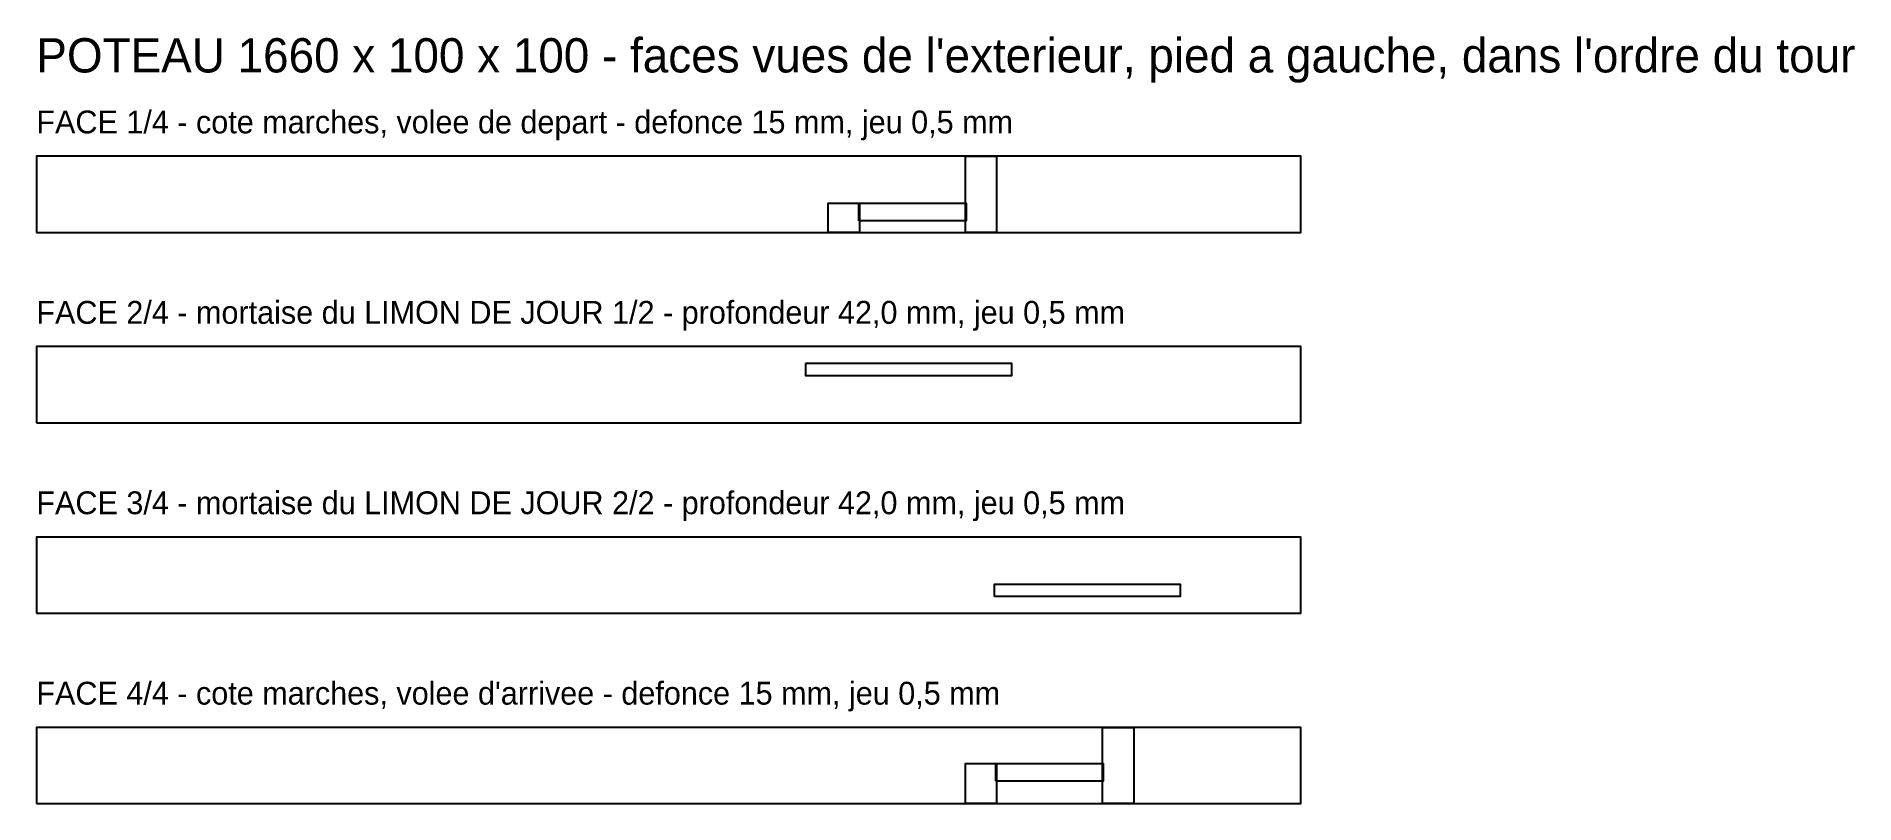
# Model space of a CAD drawing. Header units: millimetres. Extents: x 0 to 2387, y -750 to 257.
import ezdxf

# ---------------------------------------------------------------- set-up
doc = ezdxf.new("R2010")
doc.units = ezdxf.units.MM
for name, color, linetype in [('DECOUPE', 7, 'CONTINUOUS'), ('DEFONCE', 1, 'CONTINUOUS'), ('MORTAISE', 2, 'CONTINUOUS'), ('TEXTE', 3, 'CONTINUOUS')]:
    doc.layers.add(name, color=color, linetype=linetype)

msp = doc.modelspace()

# ---------------------------------------------------------------- linework, layer by layer
at = {"layer": 'DECOUPE'}
for points in [[(0, 0), (1660, 0), (1660, 100), (0, 100)], [(0, -250), (1660, -250), (1660, -150), (0, -150)], [(0, -500), (1660, -500), (1660, -400), (0, -400)], [(0, -750), (1660, -750), (1660, -650), (0, -650)]]:
    msp.add_lwpolyline(points, close=True, dxfattribs=at)
at = {"layer": 'DEFONCE'}
for points in [[(1219.5, 0), (1219.5, 100), (1260.5, 100), (1260.5, 0)], [(1039.5, 0), (1039.5, 38.214), (1080.5, 38.214), (1080.5, 0)], [(1079.5, 15.214), (1079.5, 38.214), (1220.5, 38.214), (1220.5, 15.214)], [(1399.5, -750), (1399.5, -650), (1440.5, -650), (1440.5, -750)], [(1219.5, -750), (1219.5, -697.5), (1260.5, -697.5), (1260.5, -750)], [(1259.5, -720.5), (1259.5, -697.5), (1400.5, -697.5), (1400.5, -720.5)]]:
    msp.add_lwpolyline(points, close=True, dxfattribs=at)
at = {"layer": 'MORTAISE'}
for points in [[(1009.5, -172), (1009.5, -188), (1280.5, -188), (1280.5, -172)], [(1257.608, -478), (1257.608, -462), (1501.365, -462), (1501.365, -478)]]:
    msp.add_lwpolyline(points, close=True, dxfattribs=at)

# ---------------------------------------------------------------- texts
at = {"layer": 'TEXTE'}
for s, height, p in [("POTEAU 1660 x 100 x 100 - faces vues de l'exterieur, pied a gauche, dans l'ordre du tour", 45, (0, 210)), ('FACE 1/4 - cote marches, volee de depart - defonce 15 mm, jeu 0,5 mm', 30, (0, 130)), ('FACE 2/4 - mortaise du LIMON DE JOUR 1/2 - profondeur 42,0 mm, jeu 0,5 mm', 30, (0, -120)), ('FACE 3/4 - mortaise du LIMON DE JOUR 2/2 - profondeur 42,0 mm, jeu 0,5 mm', 30, (0, -370)), ("FACE 4/4 - cote marches, volee d'arrivee - defonce 15 mm, jeu 0,5 mm", 30, (0, -620))]:
    msp.add_text(s, height=height, dxfattribs=at).set_placement(p)

doc.saveas('drawing.dxf')
